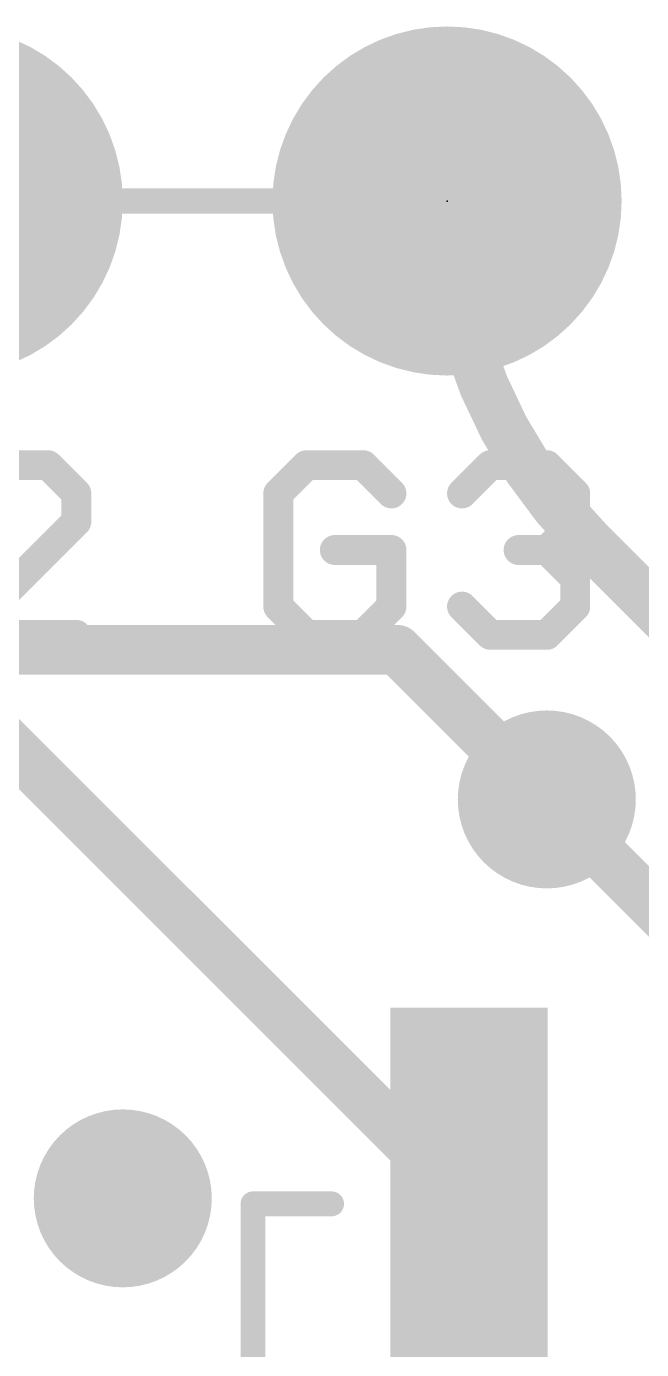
# Model space of a CAD drawing. Extents: x -7.1 to 25.8, y -5.3 to 36.3.
# Drawn here: x 5.48 to 8.61, y 22.09 to 28.83 of the extents above; entities that cross this region are included whole.
import ezdxf

# ---------------------------------------------------------------- set-up
doc = ezdxf.new("R2010")
doc.units = 0
for name, color, linetype in [('1', 12, 'CONTINUOUS'), ('16', 132, 'CONTINUOUS'), ('17', 110, 'CONTINUOUS'), ('18', 110, 'CONTINUOUS'), ('21', 40, 'CONTINUOUS'), ('23', 53, 'CONTINUOUS'), ('47', 253, 'CONTINUOUS')]:
    doc.layers.add(name, color=color, linetype=linetype)

# ---------------------------------------------------------------- blocks, each defined once
blk = doc.blocks.new('ROUNDP')
at = {"const_width": 0.5}
blk.add_lwpolyline([(0, -0.25, 1), (0, 0.25, 1), (0, -0.25)], format="xyb", dxfattribs=at)
blk = doc.blocks.new('RECT')
blk.add_solid([(-0.5, -0.5), (0.5, -0.5), (-0.5, 0.5), (0.5, 0.5)])
blk = doc.blocks.new('ROUNDV')
at = {"const_width": 0.5}
blk.add_lwpolyline([(0, -0.25, 1), (0, 0.25, 1), (0, -0.25)], format="xyb", dxfattribs=at)

msp = doc.modelspace()

# ---------------------------------------------------------------- linework, layer by layer
at = {"layer": '1', "const_width": 0.254}
for points in [[(5.08, 25.484), (7.732, 22.832)], [(8.128, 24.892), (9.732, 23.288)]]:
    msp.add_lwpolyline(points, dxfattribs=at)
at = {"layer": '1', "const_width": 0.127}
for points in [[(8.1729, 24.9369, 1), (8.0831, 24.8471)], [(7.6871, 22.7871, 1), (7.7769, 22.8769)]]:
    msp.add_lwpolyline(points, format="xyb", dxfattribs=at)
at = {"layer": '16'}
for points, const_width in [([(7.62, 27.94, 0.1989), (8.3384, 26.2056)], 0.254), ([(7.6835, 27.94, 1), (7.5565, 27.94)], 0.127), ([(8.3833, 26.2505, 1), (8.2935, 26.1607)], 0.127), ([(8.2935, 26.1607, 1), (8.3833, 26.2505)], 0.127), ([(7.4109, 25.6989, 1), (7.3211, 25.6091)], 0.127), ([(7.366, 25.5905, 1), (7.366, 25.7175)], 0.127), ([(8.0831, 24.8471, 1), (8.1729, 24.9369)], 0.127)]:
    msp.add_lwpolyline(points, format="xyb", dxfattribs=dict(at, const_width=const_width))
at = {"layer": '16', "const_width": 0.254}
for points in [[(8.3384, 26.2056), (14.224, 20.32)], [(3.048, 25.654), (7.366, 25.654)], [(7.366, 25.654), (8.128, 24.892)]]:
    msp.add_lwpolyline(points, dxfattribs=at)
at = {"layer": '21'}
for points, const_width in [([(5.5884, 26.5945), (5.3003, 26.5945)], 0.1524), ([(5.7324, 26.4505), (5.5884, 26.5945)], 0.1524), ([(6.9047, 26.5945), (6.7607, 26.4505)], 0.1524), ([(7.1928, 26.5945), (6.9047, 26.5945)], 0.1524), ([(7.3369, 26.4505), (7.1928, 26.5945)], 0.1524), ([(7.6962, 26.4505), (7.8403, 26.5945)], 0.1524), ([(7.8403, 26.5945), (8.1284, 26.5945)], 0.1524), ([(8.1284, 26.5945), (8.2724, 26.4505)], 0.1524), ([(5.7324, 26.3064), (5.7324, 26.4505)], 0.1524), ([(6.7607, 26.4505), (6.7607, 25.8743)], 0.1524), ([(8.2724, 26.4505), (8.2724, 26.3064)], 0.1524), ([(5.1562, 25.7302), (5.7324, 26.3064)], 0.1524), ([(8.2724, 26.3064), (8.1284, 26.1624)], 0.1524), ([(7.3369, 26.1624), (7.0488, 26.1624)], 0.1524), ([(7.3369, 25.8743), (7.3369, 26.1624)], 0.1524), ([(8.1284, 26.1624), (7.9843, 26.1624)], 0.1524), ([(8.1284, 26.1624), (8.2724, 26.0183)], 0.1524), ([(8.2724, 26.0183), (8.2724, 25.8743)], 0.1524), ([(6.7607, 25.8743), (6.9047, 25.7302)], 0.1524), ([(7.1928, 25.7302), (7.3369, 25.8743)], 0.1524), ([(7.8403, 25.7302), (7.6962, 25.8743)], 0.1524), ([(8.2724, 25.8743), (8.1284, 25.7302)], 0.1524), ([(5.7324, 25.7302), (5.1562, 25.7302)], 0.1524), ([(6.9047, 25.7302), (7.1928, 25.7302)], 0.1524), ([(8.1284, 25.7302), (7.8403, 25.7302)], 0.1524), ([(6.632, 6.632), (6.632, 22.832)], 0.127), ([(6.632, 22.832), (7.032, 22.832)], 0.127)]:
    msp.add_lwpolyline(points, dxfattribs=dict(at, const_width=const_width))
for points, const_width in [([(5.6153, 26.6215, 1), (5.5614, 26.5676)], 0.0762), ([(5.5884, 26.5564, 1), (5.5884, 26.6326)], 0.0762), ([(6.9047, 26.6326, 1), (6.9047, 26.5564)], 0.0762), ([(6.9317, 26.5676, 1), (6.8778, 26.6215)], 0.0762), ([(7.2198, 26.6215, 1), (7.1659, 26.5676)], 0.0762), ([(7.1928, 26.5564, 1), (7.1928, 26.6326)], 0.0762), ([(7.8403, 26.6326, 1), (7.8403, 26.5564)], 0.0762), ([(7.8672, 26.5676, 1), (7.8133, 26.6215)], 0.0762), ([(8.1553, 26.6215, 1), (8.1014, 26.5676)], 0.0762), ([(8.1284, 26.5564, 1), (8.1284, 26.6326)], 0.0762), ([(5.7705, 26.4505, 1), (5.6943, 26.4505)], 0.0762), ([(5.7055, 26.4235, 1), (5.7594, 26.4774)], 0.0762), ([(6.7337, 26.4774, 1), (6.7876, 26.4235)], 0.0762), ([(6.7988, 26.4505, 1), (6.7226, 26.4505)], 0.0762), ([(7.31, 26.4235, 1), (7.3638, 26.4774)], 0.0762), ([(7.6693, 26.4774, 1), (7.7231, 26.4235)], 0.0762), ([(8.3105, 26.4505, 1), (8.2343, 26.4505)], 0.0762), ([(8.2455, 26.4235, 1), (8.2994, 26.4774)], 0.0762), ([(5.7594, 26.2795, 1), (5.7055, 26.3334)], 0.0762), ([(8.2994, 26.2795, 1), (8.2455, 26.3334)], 0.0762), ([(5.6943, 26.3064, 1), (5.7705, 26.3064)], 0.0762), ([(8.2343, 26.3064, 1), (8.3105, 26.3064)], 0.0762), ([(7.0488, 26.2005, 1), (7.0488, 26.1243)], 0.0762), ([(7.375, 26.1624, 1), (7.2988, 26.1624)], 0.0762), ([(7.3369, 26.1243, 1), (7.3369, 26.2005)], 0.0762), ([(7.9843, 26.2005, 1), (7.9843, 26.1243)], 0.0762), ([(8.1553, 26.1893, 1), (8.1014, 26.1354)], 0.0762), ([(8.1014, 26.1893, 1), (8.1553, 26.1354)], 0.0762), ([(8.1284, 26.1243, 1), (8.1284, 26.2005)], 0.0762), ([(8.3105, 26.0183, 1), (8.2343, 26.0183)], 0.0762), ([(8.2455, 25.9914, 1), (8.2994, 26.0453)], 0.0762), ([(6.7876, 25.9012, 1), (6.7337, 25.8473)], 0.0762), ([(7.3638, 25.8473, 1), (7.31, 25.9012)], 0.0762), ([(7.7231, 25.9012, 1), (7.6693, 25.8473)], 0.0762), ([(8.2994, 25.8473, 1), (8.2455, 25.9012)], 0.0762), ([(6.7226, 25.8743, 1), (6.7988, 25.8743)], 0.0762), ([(7.2988, 25.8743, 1), (7.375, 25.8743)], 0.0762), ([(8.2343, 25.8743, 1), (8.3105, 25.8743)], 0.0762), ([(5.7324, 25.6921, 1), (5.7324, 25.7683)], 0.0762), ([(6.9047, 25.7683, 1), (6.9047, 25.6921)], 0.0762), ([(6.8778, 25.7033, 1), (6.9317, 25.7571)], 0.0762), ([(7.1659, 25.7571, 1), (7.2198, 25.7033)], 0.0762), ([(7.1928, 25.6921, 1), (7.1928, 25.7683)], 0.0762), ([(7.8403, 25.7683, 1), (7.8403, 25.6921)], 0.0762), ([(7.8133, 25.7033, 1), (7.8672, 25.7571)], 0.0762), ([(8.1014, 25.7571, 1), (8.1553, 25.7033)], 0.0762), ([(8.1284, 25.6921, 1), (8.1284, 25.7683)], 0.0762), ([(6.6638, 22.832, 1), (6.6003, 22.832)], 0.0635), ([(6.632, 22.8637, 1), (6.632, 22.8003)], 0.0635), ([(7.032, 22.8003, 1), (7.032, 22.8637)], 0.0635)]:
    msp.add_lwpolyline(points, format="xyb", dxfattribs=dict(at, const_width=const_width))
at = {"layer": '23'}
msp.add_point((7.62, 27.94), dxfattribs=at)
at = {"layer": '47', "const_width": 0.13}
msp.add_lwpolyline([(7.62, 27.94), (-3.601, 27.94)], dxfattribs=at)
at = {"layer": '47', "const_width": 0.065}
msp.add_lwpolyline([(7.62, 27.9075, 1), (7.62, 27.9725)], format="xyb", dxfattribs=at)

# ---------------------------------------------------------------- block references
at = {"layer": '1', "xscale": 2, "yscale": 0.8, "rotation": 270}
msp.add_blockref('RECT', (7.732, 22.832), dxfattribs=at)
at = {"layer": '17', "xscale": 1.778, "yscale": 1.778, "rotation": 90}
for p in [(5.08, 27.94), (5.08, 27.94), (7.62, 27.94), (7.62, 27.94)]:
    msp.add_blockref('ROUNDP', p, dxfattribs=at)
at = {"layer": '18', "xscale": 0.9064, "yscale": 0.9064}
for p in [(8.128, 24.892), (8.128, 24.892), (5.969, 22.86), (5.969, 22.86)]:
    msp.add_blockref('ROUNDV', p, dxfattribs=at)

doc.saveas('drawing.dxf')
